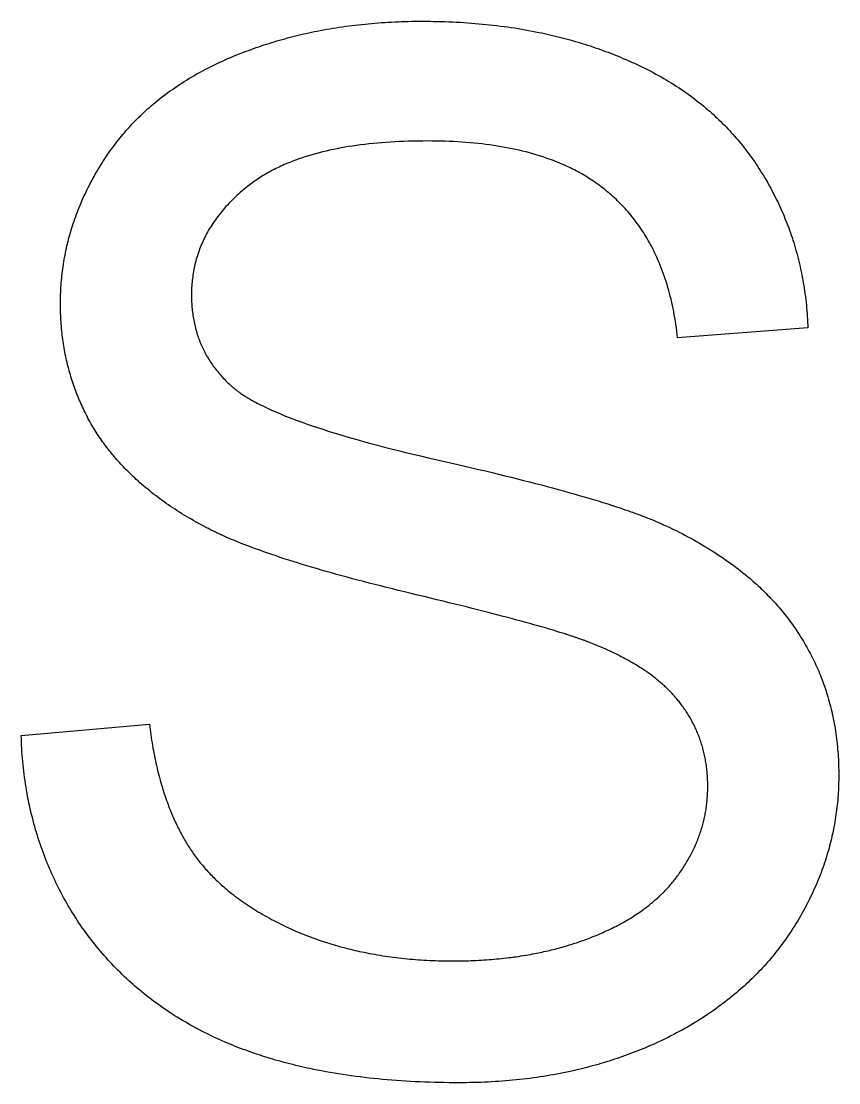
# Model space of a CAD drawing. Extents: x -140 to 139, y -60 to 60.
# Drawn here: x 28.439 to 30.827, y -33.551 to -30.449 of the extents above; entities that cross this region are included whole.
import ezdxf

# ---------------------------------------------------------------- set-up
doc = ezdxf.new("R2010")
doc.units = 0
doc.layers.add('ENGRAVE', color=5, linetype='Continuous')

msp = doc.modelspace()

# ---------------------------------------------------------------- linework, layer by layer
at = {"layer": 'ENGRAVE', "color": 5}
for points in [[(29.0593, -30.5512), (29.0666, -30.5482), (29.0739, -30.5453), (29.0813, -30.5424), (29.0886, -30.5395), (29.096, -30.5367), (29.1034, -30.5339), (29.1108, -30.5312), (29.1182, -30.5286), (29.1257, -30.5259), (29.1332, -30.5233), (29.1407, -30.5208), (29.1482, -30.5183), (29.1558, -30.5159), (29.1634, -30.5135), (29.171, -30.5111), (29.1786, -30.5088), (29.1863, -30.5065), (29.194, -30.5043), (29.2017, -30.5021), (29.2094, -30.4999), (29.2171, -30.4978), (29.2249, -30.4958), (29.2327, -30.4938), (29.2405, -30.4918), (29.2484, -30.4899), (29.2563, -30.488), (29.2642, -30.4861), (29.2721, -30.4844), (29.2798, -30.4827), (29.2876, -30.481), (29.2956, -30.4793), (29.304, -30.4776), (29.3127, -30.4759), (29.3218, -30.4742), (29.3311, -30.4725), (29.3405, -30.4709), (29.3498, -30.4693), (29.359, -30.4678), (29.3683, -30.4664), (29.3775, -30.465), (29.3868, -30.4637), (29.3962, -30.4625), (29.4056, -30.4612), (29.415, -30.4601), (29.4245, -30.459), (29.434, -30.458), (29.4435, -30.457), (29.453, -30.456), (29.4626, -30.4552), (29.4722, -30.4544), (29.4818, -30.4536), (29.4915, -30.4529), (29.5012, -30.4522), (29.5109, -30.4517), (29.5207, -30.4511), (29.5304, -30.4506), (29.5403, -30.4502), (29.5501, -30.4498), (29.56, -30.4495), (29.5699, -30.4493), (29.5798, -30.4491), (29.5898, -30.449), (29.5998, -30.4489), (29.6098, -30.4488)], [(29.6098, -30.4488), (29.6212, -30.4489), (29.6325, -30.449), (29.6438, -30.4492), (29.6551, -30.4493), (29.6663, -30.4496), (29.6774, -30.45), (29.6885, -30.4504), (29.6996, -30.4509), (29.7106, -30.4514), (29.7216, -30.452), (29.7325, -30.4527), (29.7434, -30.4534), (29.7542, -30.4542), (29.765, -30.4551), (29.7757, -30.456), (29.7864, -30.457), (29.797, -30.458), (29.8076, -30.4591), (29.8182, -30.4603), (29.8287, -30.4615), (29.8391, -30.4628), (29.8496, -30.4642), (29.8599, -30.4656), (29.8702, -30.4671), (29.8804, -30.4686), (29.8905, -30.4703), (29.9007, -30.4719), (29.911, -30.4737), (29.9213, -30.4756), (29.9316, -30.4775), (29.9416, -30.4794), (29.951, -30.4813), (29.9597, -30.4831), (29.9679, -30.4849), (29.9758, -30.4866), (29.9836, -30.4884), (29.9915, -30.4902), (29.9995, -30.4922), (30.0076, -30.4941), (30.0156, -30.4961), (30.0236, -30.4982), (30.0315, -30.5003), (30.0393, -30.5024), (30.0471, -30.5046), (30.0549, -30.5068), (30.0627, -30.5091), (30.0704, -30.5114), (30.0782, -30.5138), (30.0858, -30.5161), (30.0935, -30.5186), (30.1011, -30.5211), (30.1087, -30.5236), (30.1162, -30.5262), (30.1237, -30.5288), (30.1312, -30.5314), (30.1387, -30.5341), (30.1461, -30.5369), (30.1535, -30.5397), (30.1608, -30.5425), (30.1682, -30.5454), (30.1754, -30.5483), (30.1827, -30.5513), (30.1899, -30.5543), (30.1971, -30.5573)], [(28.6828, -30.852), (28.6867, -30.8462), (28.6905, -30.8405), (28.6944, -30.8347), (28.6983, -30.829), (28.7023, -30.8234), (28.7064, -30.8178), (28.7105, -30.8123), (28.7147, -30.8067), (28.7189, -30.8013), (28.7232, -30.7959), (28.7275, -30.7905), (28.7318, -30.7851), (28.7363, -30.7798), (28.7407, -30.7746), (28.7452, -30.7693), (28.7498, -30.7642), (28.7544, -30.759), (28.7591, -30.7539), (28.7638, -30.7489), (28.7686, -30.7439), (28.7734, -30.7389), (28.7783, -30.734), (28.7832, -30.7291), (28.7882, -30.7242), (28.7933, -30.7194), (28.7984, -30.7146), (28.8035, -30.7099), (28.8086, -30.7052), (28.8137, -30.7007), (28.8189, -30.6962), (28.8243, -30.6916), (28.8299, -30.6869), (28.8358, -30.682), (28.842, -30.677), (28.8484, -30.672), (28.8549, -30.667), (28.8614, -30.6621), (28.8679, -30.6573), (28.8744, -30.6526), (28.881, -30.6479), (28.8876, -30.6433), (28.8944, -30.6387), (28.9012, -30.6341), (28.9081, -30.6297), (28.915, -30.6252), (28.922, -30.6209), (28.9291, -30.6165), (28.9362, -30.6123), (28.9434, -30.608), (28.9507, -30.6039), (28.958, -30.5998), (28.9655, -30.5957), (28.9729, -30.5917), (28.9804, -30.5878), (28.988, -30.5839), (28.9957, -30.58), (29.0034, -30.5762), (29.0112, -30.5725), (29.0191, -30.5688), (29.027, -30.5652), (29.035, -30.5616), (29.0431, -30.5581), (29.0512, -30.5546), (29.0593, -30.5512)], [(30.1971, -30.5573), (30.2055, -30.5609), (30.2138, -30.5644), (30.222, -30.5681), (30.2303, -30.5717), (30.2384, -30.5755), (30.2464, -30.5793), (30.2544, -30.5831), (30.2624, -30.587), (30.2702, -30.591), (30.278, -30.595), (30.2857, -30.5991), (30.2934, -30.6033), (30.301, -30.6074), (30.3086, -30.6117), (30.316, -30.616), (30.3235, -30.6203), (30.3308, -30.6247), (30.3381, -30.6292), (30.3453, -30.6337), (30.3525, -30.6383), (30.3596, -30.6429), (30.3666, -30.6476), (30.3736, -30.6524), (30.3805, -30.6572), (30.3873, -30.662), (30.394, -30.6669), (30.4007, -30.6718), (30.4074, -30.6769), (30.4141, -30.6821), (30.4207, -30.6873), (30.4272, -30.6925), (30.4334, -30.6975), (30.4393, -30.7025), (30.4449, -30.7073), (30.4504, -30.7121), (30.4559, -30.7169), (30.4613, -30.7218), (30.4668, -30.7268), (30.4722, -30.7318), (30.4775, -30.7369), (30.4828, -30.7421), (30.4881, -30.7473), (30.4932, -30.7525), (30.4984, -30.7577), (30.5034, -30.763), (30.5085, -30.7684), (30.5134, -30.7738), (30.5184, -30.7792), (30.5232, -30.7847), (30.5281, -30.7903), (30.5328, -30.7958), (30.5375, -30.8015), (30.5422, -30.8071), (30.5468, -30.8128), (30.5514, -30.8186), (30.5559, -30.8244), (30.5603, -30.8302), (30.5647, -30.8361), (30.5691, -30.8421), (30.5734, -30.8481), (30.5776, -30.8541), (30.5818, -30.8602), (30.5859, -30.8663), (30.59, -30.8724)], [(29.6262, -30.7988), (29.6122, -30.7989), (29.5983, -30.7991), (29.5845, -30.7993), (29.5708, -30.7996), (29.5573, -30.8), (29.5439, -30.8006), (29.5308, -30.8013), (29.5177, -30.8021), (29.5049, -30.8029), (29.4921, -30.8039), (29.4796, -30.805), (29.4671, -30.8062), (29.4548, -30.8075), (29.4427, -30.8088), (29.4307, -30.8103), (29.4189, -30.8119), (29.4072, -30.8136), (29.3957, -30.8154), (29.3843, -30.8173), (29.3731, -30.8193), (29.362, -30.8214), (29.351, -30.8237), (29.3402, -30.826), (29.3297, -30.8284), (29.3194, -30.8308), (29.3092, -30.8334), (29.299, -30.8361), (29.2887, -30.8391), (29.2782, -30.8422), (29.2679, -30.8455), (29.2584, -30.8486), (29.2501, -30.8514), (29.2434, -30.8537), (29.2379, -30.8557), (29.2331, -30.8576), (29.2284, -30.8594), (29.2235, -30.8614), (29.2182, -30.8636), (29.2129, -30.8658), (29.2076, -30.868), (29.2024, -30.8703), (29.1974, -30.8726), (29.1925, -30.8749), (29.1876, -30.8772), (29.1828, -30.8796), (29.178, -30.882), (29.1732, -30.8845), (29.1685, -30.887), (29.1638, -30.8895), (29.1592, -30.8921), (29.1547, -30.8947), (29.1502, -30.8973), (29.1457, -30.9), (29.1413, -30.9027), (29.137, -30.9055), (29.1327, -30.9083), (29.1285, -30.9111), (29.1243, -30.9139), (29.1201, -30.9168), (29.1161, -30.9197), (29.1121, -30.9227), (29.1081, -30.9257), (29.1042, -30.9287), (29.1003, -30.9318)], [(30.148, -30.9441), (30.1436, -30.9405), (30.1391, -30.937), (30.1346, -30.9335), (30.1301, -30.93), (30.1255, -30.9266), (30.1209, -30.9232), (30.1161, -30.9199), (30.1114, -30.9166), (30.1065, -30.9134), (30.1017, -30.9102), (30.0967, -30.9071), (30.0918, -30.904), (30.0867, -30.9009), (30.0817, -30.8979), (30.0765, -30.895), (30.0713, -30.892), (30.0661, -30.8892), (30.0608, -30.8863), (30.0555, -30.8836), (30.0501, -30.8808), (30.0447, -30.8782), (30.0392, -30.8755), (30.0337, -30.8729), (30.028, -30.8703), (30.0222, -30.8678), (30.0163, -30.8653), (30.0106, -30.8629), (30.005, -30.8606), (29.9997, -30.8584), (29.9943, -30.8563), (29.9883, -30.854), (29.9812, -30.8515), (29.973, -30.8486), (29.9636, -30.8455), (29.9537, -30.8423), (29.9436, -30.8391), (29.9337, -30.8362), (29.9238, -30.8335), (29.914, -30.8309), (29.904, -30.8284), (29.8939, -30.826), (29.8836, -30.8237), (29.8731, -30.8215), (29.8626, -30.8194), (29.8519, -30.8174), (29.8411, -30.8155), (29.8302, -30.8137), (29.8191, -30.812), (29.808, -30.8104), (29.7967, -30.8089), (29.7853, -30.8075), (29.7738, -30.8062), (29.7621, -30.805), (29.7504, -30.8039), (29.7385, -30.8029), (29.7265, -30.8021), (29.7144, -30.8013), (29.7022, -30.8006), (29.6898, -30.8), (29.6773, -30.7996), (29.6647, -30.7993), (29.6519, -30.7991), (29.6391, -30.7989), (29.6262, -30.7988)], [(28.5539, -31.2756), (28.554, -31.2686), (28.5541, -31.2617), (28.5542, -31.2547), (28.5544, -31.2478), (28.5546, -31.2409), (28.555, -31.234), (28.5554, -31.2271), (28.5558, -31.2202), (28.5564, -31.2134), (28.5569, -31.2065), (28.5576, -31.1997), (28.5583, -31.1929), (28.559, -31.1861), (28.5599, -31.1793), (28.5607, -31.1725), (28.5617, -31.1658), (28.5627, -31.159), (28.5637, -31.1523), (28.5649, -31.1456), (28.5661, -31.1389), (28.5673, -31.1322), (28.5686, -31.1256), (28.57, -31.1189), (28.5714, -31.1123), (28.5729, -31.1056), (28.5745, -31.099), (28.5761, -31.0924), (28.5777, -31.0859), (28.5795, -31.0793), (28.5812, -31.0728), (28.5831, -31.0663), (28.585, -31.0597), (28.5871, -31.053), (28.5892, -31.0463), (28.5914, -31.0396), (28.5936, -31.0329), (28.5959, -31.0262), (28.5983, -31.0195), (28.6007, -31.0129), (28.6032, -31.0063), (28.6058, -30.9997), (28.6084, -30.9931), (28.6111, -30.9865), (28.6139, -30.9799), (28.6167, -30.9734), (28.6196, -30.9669), (28.6226, -30.9604), (28.6256, -30.9539), (28.6287, -30.9474), (28.6318, -30.9409), (28.635, -30.9344), (28.6383, -30.928), (28.6417, -30.9216), (28.6451, -30.9152), (28.6486, -30.9088), (28.6521, -30.9024), (28.6557, -30.8961), (28.6594, -30.8897), (28.6631, -30.8834), (28.6669, -30.8771), (28.6708, -30.8708), (28.6748, -30.8645), (28.6788, -30.8582), (28.6828, -30.852)], [(30.59, -30.8724), (30.5941, -30.8788), (30.5982, -30.8852), (30.6022, -30.8916), (30.6062, -30.898), (30.6101, -30.9045), (30.614, -30.9109), (30.6178, -30.9174), (30.6215, -30.924), (30.6251, -30.9305), (30.6288, -30.9371), (30.6323, -30.9437), (30.6358, -30.9504), (30.6392, -30.957), (30.6426, -30.9637), (30.6459, -30.9704), (30.6492, -30.9771), (30.6524, -30.9839), (30.6555, -30.9907), (30.6586, -30.9975), (30.6616, -31.0043), (30.6646, -31.0112), (30.6675, -31.0181), (30.6703, -31.025), (30.6731, -31.0319), (30.6759, -31.0389), (30.6785, -31.0459), (30.6812, -31.0529), (30.6837, -31.0599), (30.6862, -31.0669), (30.6886, -31.074), (30.691, -31.0811), (30.6933, -31.0884), (30.6957, -31.0958), (30.698, -31.1034), (30.7003, -31.1111), (30.7025, -31.1189), (30.7046, -31.1266), (30.7067, -31.1343), (30.7087, -31.1421), (30.7106, -31.1498), (30.7125, -31.1576), (30.7143, -31.1655), (30.716, -31.1733), (30.7177, -31.1812), (30.7193, -31.1892), (30.7209, -31.1971), (30.7223, -31.2051), (30.7237, -31.2131), (30.7251, -31.2211), (30.7264, -31.2292), (30.7276, -31.2373), (30.7287, -31.2454), (30.7298, -31.2536), (30.7308, -31.2618), (30.7318, -31.27), (30.7327, -31.2782), (30.7335, -31.2865), (30.7342, -31.2948), (30.7349, -31.3031), (30.7355, -31.3115), (30.7361, -31.3199), (30.7365, -31.3283), (30.737, -31.3367), (30.7374, -31.3452)], [(29.1003, -30.9318), (29.095, -30.9362), (29.0897, -30.9405), (29.0845, -30.9449), (29.0793, -30.9494), (29.0743, -30.9538), (29.0694, -30.9583), (29.0645, -30.9629), (29.0598, -30.9674), (29.0551, -30.972), (29.0506, -30.9767), (29.0461, -30.9813), (29.0417, -30.986), (29.0374, -30.9907), (29.0332, -30.9954), (29.0291, -31.0002), (29.0251, -31.005), (29.0211, -31.0099), (29.0173, -31.0147), (29.0135, -31.0196), (29.0098, -31.0245), (29.0063, -31.0295), (29.0028, -31.0345), (28.9994, -31.0395), (28.9961, -31.0445), (28.9928, -31.0496), (28.9897, -31.0547), (28.9867, -31.0598), (28.9837, -31.065), (28.9808, -31.0703), (28.978, -31.0756), (28.9753, -31.0809), (28.9728, -31.086), (28.9705, -31.0909), (28.9683, -31.0957), (28.9663, -31.1003), (28.9643, -31.105), (28.9624, -31.1098), (28.9605, -31.1146), (28.9587, -31.1195), (28.9569, -31.1245), (28.9553, -31.1294), (28.9537, -31.1343), (28.9522, -31.1393), (28.9507, -31.1443), (28.9493, -31.1493), (28.948, -31.1543), (28.9468, -31.1594), (28.9456, -31.1644), (28.9445, -31.1695), (28.9435, -31.1747), (28.9425, -31.1798), (28.9417, -31.185), (28.9408, -31.1902), (28.9401, -31.1954), (28.9394, -31.2007), (28.9388, -31.2059), (28.9383, -31.2112), (28.9378, -31.2166), (28.9374, -31.2219), (28.9371, -31.2273), (28.9369, -31.2327), (28.9368, -31.2381), (28.9366, -31.2435), (28.9366, -31.249)], [(30.3568, -31.3738), (30.3556, -31.364), (30.3544, -31.3543), (30.3531, -31.3446), (30.3518, -31.335), (30.3503, -31.3255), (30.3488, -31.3161), (30.3471, -31.3068), (30.3454, -31.2976), (30.3436, -31.2885), (30.3417, -31.2794), (30.3397, -31.2704), (30.3376, -31.2615), (30.3354, -31.2527), (30.3332, -31.244), (30.3308, -31.2353), (30.3284, -31.2268), (30.3259, -31.2183), (30.3233, -31.2099), (30.3206, -31.2016), (30.3178, -31.1933), (30.3149, -31.1852), (30.3119, -31.1771), (30.3089, -31.1691), (30.3057, -31.1613), (30.3025, -31.1535), (30.2992, -31.1458), (30.2958, -31.1382), (30.2923, -31.1305), (30.2885, -31.1228), (30.2848, -31.1152), (30.281, -31.1079), (30.2774, -31.1011), (30.274, -31.0949), (30.2708, -31.0892), (30.2676, -31.0838), (30.2644, -31.0785), (30.2611, -31.0731), (30.2577, -31.0676), (30.2541, -31.0621), (30.2505, -31.0567), (30.2469, -31.0513), (30.2432, -31.0461), (30.2395, -31.0409), (30.2357, -31.0357), (30.2319, -31.0307), (30.228, -31.0256), (30.224, -31.0206), (30.22, -31.0157), (30.2159, -31.0108), (30.2118, -31.006), (30.2076, -31.0012), (30.2034, -30.9965), (30.1991, -30.9918), (30.1947, -30.9872), (30.1903, -30.9827), (30.1858, -30.9782), (30.1813, -30.9737), (30.1767, -30.9693), (30.1721, -30.965), (30.1674, -30.9607), (30.1626, -30.9565), (30.1578, -30.9523), (30.1529, -30.9482), (30.148, -30.9441)], [(28.9366, -31.249), (28.9366, -31.2541), (28.9367, -31.2592), (28.9369, -31.2642), (28.937, -31.2693), (28.9373, -31.2743), (28.9376, -31.2793), (28.938, -31.2842), (28.9384, -31.2891), (28.9389, -31.294), (28.9395, -31.2989), (28.9401, -31.3037), (28.9408, -31.3085), (28.9415, -31.3133), (28.9423, -31.318), (28.9432, -31.3227), (28.9441, -31.3274), (28.9451, -31.3321), (28.9461, -31.3367), (28.9472, -31.3413), (28.9483, -31.3459), (28.9495, -31.3504), (28.9508, -31.3549), (28.9521, -31.3594), (28.9535, -31.3639), (28.9549, -31.3683), (28.9564, -31.3727), (28.958, -31.377), (28.9596, -31.3814), (28.9613, -31.3857), (28.963, -31.39), (28.9648, -31.3943), (28.9667, -31.3985), (28.9685, -31.4026), (28.9704, -31.4066), (28.9724, -31.4106), (28.9744, -31.4145), (28.9765, -31.4185), (28.9786, -31.4224), (28.9808, -31.4263), (28.983, -31.4302), (28.9853, -31.434), (28.9877, -31.4379), (28.9901, -31.4417), (28.9925, -31.4454), (28.995, -31.4492), (28.9976, -31.4529), (29.0002, -31.4565), (29.0029, -31.4602), (29.0056, -31.4638), (29.0084, -31.4674), (29.0112, -31.471), (29.0141, -31.4746), (29.0171, -31.4781), (29.0201, -31.4816), (29.0232, -31.485), (29.0263, -31.4885), (29.0294, -31.4919), (29.0327, -31.4953), (29.036, -31.4986), (29.0393, -31.502), (29.0427, -31.5052), (29.0462, -31.5085), (29.0497, -31.5118), (29.0532, -31.515)], [(28.6583, -31.6501), (28.6551, -31.6449), (28.652, -31.6398), (28.6489, -31.6346), (28.6459, -31.6294), (28.6429, -31.6242), (28.64, -31.619), (28.6371, -31.6137), (28.6343, -31.6085), (28.6315, -31.6032), (28.6288, -31.5979), (28.6261, -31.5926), (28.6235, -31.5872), (28.6209, -31.5819), (28.6184, -31.5765), (28.6159, -31.5711), (28.6135, -31.5657), (28.6111, -31.5603), (28.6088, -31.5549), (28.6065, -31.5494), (28.6042, -31.5439), (28.602, -31.5384), (28.5999, -31.5329), (28.5978, -31.5274), (28.5958, -31.5218), (28.5938, -31.5162), (28.5918, -31.5106), (28.5899, -31.505), (28.5881, -31.4994), (28.5863, -31.4938), (28.5845, -31.4882), (28.5828, -31.4825), (28.5812, -31.4767), (28.5795, -31.4708), (28.5779, -31.4648), (28.5763, -31.4588), (28.5748, -31.4527), (28.5733, -31.4466), (28.5719, -31.4405), (28.5705, -31.4345), (28.5692, -31.4284), (28.568, -31.4222), (28.5668, -31.4161), (28.5656, -31.4099), (28.5645, -31.4037), (28.5635, -31.3975), (28.5625, -31.3912), (28.5616, -31.385), (28.5607, -31.3787), (28.5599, -31.3724), (28.5591, -31.3661), (28.5584, -31.3598), (28.5577, -31.3534), (28.5571, -31.347), (28.5566, -31.3406), (28.556, -31.3342), (28.5556, -31.3278), (28.5552, -31.3213), (28.5548, -31.3148), (28.5545, -31.3084), (28.5543, -31.3018), (28.5541, -31.2953), (28.554, -31.2887), (28.554, -31.2822), (28.5539, -31.2756)], [(30.7374, -31.3452), (30.3568, -31.3738)], [(29.0532, -31.515), (29.055, -31.5166), (29.0567, -31.5181), (29.0585, -31.5197), (29.0604, -31.5212), (29.0622, -31.5228), (29.0642, -31.5243), (29.0662, -31.5259), (29.0682, -31.5275), (29.0702, -31.529), (29.0723, -31.5306), (29.0745, -31.5321), (29.0766, -31.5337), (29.0788, -31.5353), (29.0811, -31.5368), (29.0834, -31.5384), (29.0857, -31.54), (29.0881, -31.5415), (29.0906, -31.5431), (29.0931, -31.5447), (29.0955, -31.5462), (29.098, -31.5478), (29.1005, -31.5493), (29.1031, -31.5509), (29.1059, -31.5525), (29.109, -31.5542), (29.112, -31.5559), (29.1148, -31.5575), (29.117, -31.5588), (29.1187, -31.5598), (29.1206, -31.5608), (29.1236, -31.5625), (29.1287, -31.5651), (29.1367, -31.5691), (29.1469, -31.5741), (29.1585, -31.5797), (29.1706, -31.5853), (29.1826, -31.5907), (29.1946, -31.5957), (29.2067, -31.6007), (29.2192, -31.6056), (29.2322, -31.6106), (29.2458, -31.6157), (29.2599, -31.6209), (29.2744, -31.6261), (29.2893, -31.6312), (29.3046, -31.6363), (29.3202, -31.6415), (29.3363, -31.6466), (29.3528, -31.6517), (29.3698, -31.6569), (29.3871, -31.6621), (29.4049, -31.6672), (29.4231, -31.6724), (29.4417, -31.6776), (29.4608, -31.6828), (29.4802, -31.688), (29.5, -31.6932), (29.5202, -31.6984), (29.5409, -31.7037), (29.5621, -31.7089), (29.5838, -31.7141), (29.6059, -31.7194), (29.6283, -31.7246), (29.6508, -31.7299)], [(28.9795, -31.9284), (28.9722, -31.9245), (28.9649, -31.9205), (28.9576, -31.9166), (28.9504, -31.9126), (28.9433, -31.9086), (28.9362, -31.9045), (28.9292, -31.9004), (28.9223, -31.8963), (28.9155, -31.8922), (28.9087, -31.888), (28.9019, -31.8838), (28.8952, -31.8795), (28.8886, -31.8752), (28.8821, -31.8709), (28.8756, -31.8666), (28.8692, -31.8622), (28.8629, -31.8578), (28.8566, -31.8534), (28.8504, -31.8489), (28.8442, -31.8444), (28.8381, -31.8399), (28.8321, -31.8353), (28.8261, -31.8307), (28.8202, -31.8261), (28.8145, -31.8215), (28.8087, -31.8168), (28.803, -31.8121), (28.7973, -31.8073), (28.7916, -31.8023), (28.7859, -31.7974), (28.7805, -31.7925), (28.7754, -31.7879), (28.7708, -31.7837), (28.7665, -31.7797), (28.7624, -31.7758), (28.7584, -31.7719), (28.7543, -31.7679), (28.7502, -31.7638), (28.7461, -31.7597), (28.742, -31.7555), (28.738, -31.7513), (28.7341, -31.7471), (28.7302, -31.743), (28.7264, -31.7387), (28.7226, -31.7345), (28.7188, -31.7303), (28.7151, -31.726), (28.7114, -31.7217), (28.7077, -31.7174), (28.7041, -31.713), (28.7006, -31.7087), (28.6971, -31.7043), (28.6936, -31.6999), (28.6902, -31.6955), (28.6868, -31.691), (28.6835, -31.6865), (28.6802, -31.6821), (28.6769, -31.6776), (28.6737, -31.673), (28.6705, -31.6685), (28.6674, -31.6639), (28.6643, -31.6593), (28.6613, -31.6547), (28.6583, -31.6501)], [(29.6508, -31.7299), (29.6721, -31.7347), (29.6933, -31.7395), (29.7143, -31.7443), (29.735, -31.7491), (29.7554, -31.7538), (29.7754, -31.7585), (29.7951, -31.7632), (29.8145, -31.7678), (29.8335, -31.7724), (29.8523, -31.777), (29.8708, -31.7816), (29.889, -31.7861), (29.9069, -31.7907), (29.9245, -31.7952), (29.9417, -31.7996), (29.9587, -31.8041), (29.9753, -31.8085), (29.9916, -31.8128), (30.0077, -31.8172), (30.0235, -31.8215), (30.039, -31.8259), (30.0542, -31.8302), (30.069, -31.8344), (30.0834, -31.8386), (30.0973, -31.8427), (30.1109, -31.8468), (30.1245, -31.8509), (30.1384, -31.8552), (30.1526, -31.8597), (30.1663, -31.8641), (30.1786, -31.8681), (30.1886, -31.8714), (30.1956, -31.8738), (30.2003, -31.8754), (30.2039, -31.8766), (30.2072, -31.8778), (30.2111, -31.8791), (30.2156, -31.8807), (30.2203, -31.8824), (30.225, -31.884), (30.2295, -31.8856), (30.2338, -31.8872), (30.238, -31.8887), (30.2421, -31.8902), (30.2462, -31.8917), (30.2503, -31.8933), (30.2544, -31.8948), (30.2584, -31.8963), (30.2623, -31.8979), (30.2662, -31.8994), (30.2701, -31.9009), (30.2739, -31.9024), (30.2777, -31.9039), (30.2814, -31.9054), (30.285, -31.9069), (30.2886, -31.9084), (30.2922, -31.9099), (30.2957, -31.9114), (30.2992, -31.9129), (30.3026, -31.9143), (30.306, -31.9158), (30.3093, -31.9173), (30.3126, -31.9187), (30.3158, -31.9202)], [(30.3158, -31.9202), (30.3249, -31.9245), (30.334, -31.9288), (30.343, -31.9331), (30.352, -31.9375), (30.3608, -31.9419), (30.3696, -31.9464), (30.3782, -31.9509), (30.3868, -31.9555), (30.3953, -31.96), (30.4037, -31.9647), (30.412, -31.9693), (30.4203, -31.9741), (30.4284, -31.9788), (30.4365, -31.9836), (30.4445, -31.9884), (30.4524, -31.9933), (30.4602, -31.9982), (30.4679, -32.0032), (30.4755, -32.0082), (30.4831, -32.0132), (30.4906, -32.0183), (30.498, -32.0234), (30.5053, -32.0286), (30.5125, -32.0338), (30.5196, -32.0389), (30.5265, -32.0442), (30.5335, -32.0495), (30.5405, -32.0549), (30.5475, -32.0606), (30.5545, -32.0662), (30.5611, -32.0716), (30.5672, -32.0768), (30.5727, -32.0815), (30.5777, -32.0858), (30.5824, -32.09), (30.587, -32.0942), (30.5917, -32.0985), (30.5964, -32.103), (30.6012, -32.1075), (30.606, -32.112), (30.6106, -32.1166), (30.6152, -32.1211), (30.6197, -32.1257), (30.6241, -32.1302), (30.6285, -32.1348), (30.6329, -32.1395), (30.6372, -32.1441), (30.6414, -32.1488), (30.6457, -32.1535), (30.6498, -32.1583), (30.6539, -32.163), (30.658, -32.1678), (30.662, -32.1726), (30.6659, -32.1775), (30.6698, -32.1823), (30.6737, -32.1872), (30.6775, -32.1921), (30.6812, -32.197), (30.6849, -32.202), (30.6885, -32.207), (30.6921, -32.212), (30.6956, -32.217), (30.6991, -32.2221), (30.7026, -32.2271)], [(29.5587, -32.1166), (29.541, -32.1123), (29.5234, -32.108), (29.506, -32.1037), (29.4888, -32.0993), (29.4719, -32.095), (29.4553, -32.0908), (29.4389, -32.0865), (29.4227, -32.0822), (29.4068, -32.078), (29.3911, -32.0737), (29.3756, -32.0695), (29.3603, -32.0653), (29.3453, -32.0611), (29.3305, -32.0569), (29.316, -32.0527), (29.3016, -32.0485), (29.2876, -32.0444), (29.2737, -32.0403), (29.2601, -32.0361), (29.2467, -32.032), (29.2335, -32.0278), (29.2205, -32.0237), (29.2078, -32.0196), (29.1955, -32.0156), (29.1835, -32.0116), (29.1718, -32.0077), (29.16, -32.0036), (29.148, -31.9994), (29.1358, -31.995), (29.1239, -31.9907), (29.1131, -31.9867), (29.1042, -31.9834), (29.0978, -31.981), (29.0932, -31.9792), (29.0895, -31.9778), (29.0861, -31.9764), (29.0822, -31.9748), (29.0778, -31.9731), (29.0733, -31.9713), (29.0687, -31.9694), (29.0643, -31.9676), (29.0601, -31.9659), (29.0561, -31.9642), (29.052, -31.9625), (29.048, -31.9608), (29.044, -31.9591), (29.04, -31.9573), (29.0361, -31.9556), (29.0322, -31.9539), (29.0284, -31.9522), (29.0246, -31.9505), (29.0209, -31.9487), (29.0172, -31.947), (29.0135, -31.9453), (29.0099, -31.9436), (29.0064, -31.9419), (29.0028, -31.9402), (28.9994, -31.9385), (28.996, -31.9368), (28.9926, -31.9351), (28.9893, -31.9334), (28.986, -31.9318), (28.9828, -31.9301), (28.9795, -31.9284)], [(30.0928, -32.2619), (30.091, -32.2612), (30.0892, -32.2605), (30.0873, -32.2598), (30.0855, -32.2591), (30.0836, -32.2584), (30.0816, -32.2577), (30.0797, -32.257), (30.0777, -32.2563), (30.0756, -32.2555), (30.0736, -32.2548), (30.0715, -32.254), (30.0694, -32.2533), (30.0672, -32.2525), (30.065, -32.2518), (30.0628, -32.251), (30.0606, -32.2502), (30.0583, -32.2495), (30.0559, -32.2487), (30.0536, -32.2479), (30.0513, -32.2471), (30.0489, -32.2463), (30.0466, -32.2455), (30.0441, -32.2447), (30.0415, -32.2439), (30.0386, -32.243), (30.0358, -32.242), (30.0332, -32.2412), (30.0312, -32.2405), (30.0296, -32.24), (30.0279, -32.2395), (30.0251, -32.2386), (30.0204, -32.2371), (30.0129, -32.2349), (30.0034, -32.232), (29.9927, -32.2287), (29.9814, -32.2254), (29.9704, -32.2221), (29.9595, -32.219), (29.9485, -32.2158), (29.9371, -32.2127), (29.9254, -32.2094), (29.9131, -32.206), (29.9005, -32.2025), (29.8875, -32.199), (29.8742, -32.1954), (29.8606, -32.1918), (29.8467, -32.1881), (29.8325, -32.1844), (29.8179, -32.1806), (29.803, -32.1768), (29.7877, -32.1728), (29.7721, -32.1689), (29.7561, -32.1648), (29.7398, -32.1607), (29.7232, -32.1566), (29.7063, -32.1524), (29.6891, -32.1481), (29.6715, -32.1438), (29.6535, -32.1394), (29.6352, -32.135), (29.6164, -32.1305), (29.5973, -32.1259), (29.5781, -32.1213), (29.5587, -32.1166)], [(30.7026, -32.2271), (30.7063, -32.2327), (30.7099, -32.2383), (30.7135, -32.2438), (30.7171, -32.2494), (30.7206, -32.2551), (30.724, -32.2607), (30.7274, -32.2664), (30.7307, -32.2721), (30.734, -32.2779), (30.7372, -32.2836), (30.7404, -32.2894), (30.7435, -32.2952), (30.7465, -32.3011), (30.7495, -32.3069), (30.7524, -32.3128), (30.7553, -32.3188), (30.7581, -32.3247), (30.7609, -32.3307), (30.7636, -32.3367), (30.7662, -32.3427), (30.7688, -32.3487), (30.7713, -32.3548), (30.7738, -32.3609), (30.7762, -32.367), (30.7786, -32.3732), (30.7809, -32.3794), (30.7832, -32.3856), (30.7854, -32.3918), (30.7875, -32.398), (30.7896, -32.4042), (30.7916, -32.4105), (30.7936, -32.417), (30.7956, -32.4237), (30.7976, -32.4306), (30.7996, -32.4377), (30.8015, -32.4447), (30.8034, -32.4518), (30.8051, -32.4589), (30.8068, -32.4659), (30.8084, -32.473), (30.81, -32.4801), (30.8114, -32.4873), (30.8129, -32.4945), (30.8142, -32.5018), (30.8155, -32.509), (30.8167, -32.5163), (30.8179, -32.5236), (30.819, -32.531), (30.82, -32.5384), (30.821, -32.5458), (30.8218, -32.5532), (30.8227, -32.5607), (30.8234, -32.5682), (30.8241, -32.5758), (30.8247, -32.5833), (30.8253, -32.5909), (30.8258, -32.5986), (30.8262, -32.6062), (30.8266, -32.6139), (30.8269, -32.6216), (30.8271, -32.6294), (30.8272, -32.6372), (30.8273, -32.645), (30.8274, -32.6528)], [(30.3629, -32.44), (30.3608, -32.4373), (30.3587, -32.4347), (30.3566, -32.432), (30.3544, -32.4294), (30.3523, -32.4268), (30.35, -32.4242), (30.3478, -32.4216), (30.3455, -32.419), (30.3431, -32.4165), (30.3408, -32.4139), (30.3384, -32.4114), (30.3359, -32.4088), (30.3335, -32.4063), (30.331, -32.4038), (30.3285, -32.4013), (30.3259, -32.3988), (30.3233, -32.3963), (30.3207, -32.3938), (30.318, -32.3914), (30.3153, -32.3889), (30.3126, -32.3865), (30.3099, -32.3841), (30.3071, -32.3817), (30.3042, -32.3793), (30.3013, -32.3768), (30.2983, -32.3744), (30.2954, -32.372), (30.2926, -32.3698), (30.2898, -32.3676), (30.2871, -32.3654), (30.284, -32.3631), (30.2804, -32.3604), (30.2762, -32.3573), (30.2714, -32.3539), (30.2663, -32.3503), (30.2611, -32.3467), (30.256, -32.3433), (30.2509, -32.3399), (30.2458, -32.3367), (30.2407, -32.3335), (30.2354, -32.3302), (30.23, -32.327), (30.2246, -32.3238), (30.219, -32.3206), (30.2134, -32.3174), (30.2077, -32.3142), (30.202, -32.3111), (30.1962, -32.308), (30.1903, -32.305), (30.1843, -32.3019), (30.1782, -32.2989), (30.1721, -32.2959), (30.1659, -32.293), (30.1596, -32.29), (30.1533, -32.2871), (30.1469, -32.2842), (30.1404, -32.2813), (30.1338, -32.2785), (30.1272, -32.2757), (30.1204, -32.2729), (30.1136, -32.2701), (30.1067, -32.2674), (30.0997, -32.2647), (30.0928, -32.2619)], [(30.4447, -32.6855), (30.4447, -32.681), (30.4446, -32.6765), (30.4445, -32.672), (30.4444, -32.6675), (30.4442, -32.663), (30.444, -32.6586), (30.4437, -32.6542), (30.4434, -32.6497), (30.443, -32.6454), (30.4426, -32.641), (30.4422, -32.6366), (30.4417, -32.6323), (30.4412, -32.628), (30.4406, -32.6237), (30.44, -32.6194), (30.4393, -32.6152), (30.4386, -32.6109), (30.4379, -32.6067), (30.4371, -32.6025), (30.4362, -32.5984), (30.4354, -32.5942), (30.4345, -32.5901), (30.4335, -32.5859), (30.4325, -32.5818), (30.4315, -32.5778), (30.4304, -32.5737), (30.4293, -32.5697), (30.4281, -32.5656), (30.4269, -32.5616), (30.4256, -32.5576), (30.4243, -32.5536), (30.423, -32.5497), (30.4217, -32.546), (30.4203, -32.5423), (30.419, -32.5387), (30.4176, -32.5351), (30.4161, -32.5314), (30.4147, -32.5278), (30.4131, -32.5242), (30.4116, -32.5207), (30.41, -32.5171), (30.4083, -32.5136), (30.4067, -32.51), (30.405, -32.5065), (30.4032, -32.503), (30.4014, -32.4996), (30.3996, -32.4961), (30.3977, -32.4927), (30.3958, -32.4893), (30.3939, -32.4859), (30.3919, -32.4825), (30.3899, -32.4791), (30.3879, -32.4757), (30.3858, -32.4724), (30.3837, -32.4691), (30.3815, -32.4658), (30.3793, -32.4625), (30.3771, -32.4592), (30.3748, -32.456), (30.3725, -32.4527), (30.3701, -32.4495), (30.3677, -32.4463), (30.3653, -32.4432), (30.3629, -32.44)], [(28.4393, -32.5362), (28.8138, -32.5034)], [(28.8138, -32.5034), (28.8148, -32.5113), (28.8158, -32.5192), (28.8168, -32.527), (28.8179, -32.5348), (28.819, -32.5426), (28.8202, -32.5502), (28.8214, -32.5579), (28.8227, -32.5655), (28.824, -32.573), (28.8254, -32.5805), (28.8267, -32.5879), (28.8282, -32.5953), (28.8297, -32.6026), (28.8312, -32.6099), (28.8328, -32.6171), (28.8344, -32.6243), (28.836, -32.6314), (28.8377, -32.6385), (28.8395, -32.6455), (28.8413, -32.6525), (28.8431, -32.6595), (28.845, -32.6664), (28.8469, -32.6732), (28.8489, -32.68), (28.8508, -32.6866), (28.8529, -32.6933), (28.8549, -32.6999), (28.8571, -32.7066), (28.8594, -32.7134), (28.8617, -32.7201), (28.864, -32.7265), (28.8661, -32.7324), (28.8681, -32.7378), (28.8699, -32.7426), (28.8717, -32.7472), (28.8735, -32.7518), (28.8753, -32.7564), (28.8773, -32.7611), (28.8792, -32.7659), (28.8813, -32.7706), (28.8833, -32.7753), (28.8853, -32.7799), (28.8874, -32.7845), (28.8894, -32.789), (28.8916, -32.7935), (28.8937, -32.798), (28.8959, -32.8025), (28.898, -32.8069), (28.9003, -32.8113), (28.9025, -32.8157), (28.9048, -32.82), (28.9071, -32.8243), (28.9094, -32.8286), (28.9117, -32.8329), (28.9141, -32.8371), (28.9165, -32.8413), (28.9189, -32.8455), (28.9213, -32.8496), (28.9238, -32.8537), (28.9263, -32.8578), (28.9289, -32.8618), (28.9314, -32.8658), (28.934, -32.8698), (28.9366, -32.8738)], [(28.603, -33.0764), (28.5984, -33.0691), (28.5937, -33.0617), (28.5891, -33.0544), (28.5846, -33.047), (28.5802, -33.0396), (28.5758, -33.0322), (28.5715, -33.0247), (28.5673, -33.0172), (28.5632, -33.0097), (28.5591, -33.0021), (28.5551, -32.9945), (28.5511, -32.9869), (28.5472, -32.9793), (28.5434, -32.9716), (28.5397, -32.9639), (28.536, -32.9562), (28.5324, -32.9484), (28.5289, -32.9407), (28.5254, -32.9328), (28.522, -32.925), (28.5187, -32.9171), (28.5154, -32.9093), (28.5122, -32.9013), (28.5091, -32.8934), (28.506, -32.8854), (28.503, -32.8773), (28.5001, -32.8693), (28.4972, -32.8613), (28.4945, -32.8532), (28.4918, -32.8452), (28.4891, -32.837), (28.4865, -32.8287), (28.4839, -32.8202), (28.4813, -32.8115), (28.4788, -32.8027), (28.4763, -32.7939), (28.474, -32.7851), (28.4717, -32.7763), (28.4695, -32.7675), (28.4674, -32.7586), (28.4654, -32.7497), (28.4634, -32.7408), (28.4615, -32.7318), (28.4597, -32.7228), (28.458, -32.7138), (28.4563, -32.7047), (28.4547, -32.6956), (28.4532, -32.6865), (28.4518, -32.6773), (28.4504, -32.6681), (28.4491, -32.6589), (28.4479, -32.6497), (28.4468, -32.6404), (28.4457, -32.6311), (28.4447, -32.6217), (28.4438, -32.6123), (28.443, -32.6029), (28.4422, -32.5935), (28.4415, -32.584), (28.4409, -32.5745), (28.4404, -32.5649), (28.44, -32.5554), (28.4396, -32.5458), (28.4393, -32.5362)], [(30.8274, -32.6528), (30.8273, -32.6601), (30.8272, -32.6673), (30.8271, -32.6746), (30.8269, -32.6818), (30.8266, -32.689), (30.8263, -32.6962), (30.8259, -32.7034), (30.8254, -32.7106), (30.8249, -32.7178), (30.8243, -32.7249), (30.8236, -32.7321), (30.8229, -32.7392), (30.8221, -32.7463), (30.8212, -32.7534), (30.8203, -32.7605), (30.8193, -32.7676), (30.8183, -32.7747), (30.8172, -32.7817), (30.816, -32.7888), (30.8148, -32.7958), (30.8135, -32.8028), (30.8121, -32.8098), (30.8107, -32.8168), (30.8092, -32.8238), (30.8076, -32.8308), (30.806, -32.8378), (30.8044, -32.8447), (30.8026, -32.8516), (30.8008, -32.8585), (30.799, -32.8654), (30.7971, -32.8723), (30.795, -32.8793), (30.7929, -32.8864), (30.7906, -32.8937), (30.7883, -32.901), (30.7859, -32.9083), (30.7834, -32.9155), (30.7809, -32.9227), (30.7783, -32.9299), (30.7756, -32.937), (30.7729, -32.9442), (30.7701, -32.9513), (30.7672, -32.9585), (30.7643, -32.9656), (30.7612, -32.9727), (30.7581, -32.9798), (30.755, -32.9868), (30.7517, -32.9939), (30.7484, -33.001), (30.745, -33.008), (30.7416, -33.015), (30.7381, -33.022), (30.7345, -33.029), (30.7308, -33.036), (30.7271, -33.043), (30.7233, -33.0499), (30.7194, -33.0569), (30.7155, -33.0638), (30.7115, -33.0707), (30.7074, -33.0776), (30.7032, -33.0845), (30.6989, -33.0913), (30.6946, -33.0982), (30.6903, -33.105)], [(30.3588, -32.9434), (30.3615, -32.9396), (30.3642, -32.9357), (30.3668, -32.9319), (30.3695, -32.9281), (30.372, -32.9242), (30.3745, -32.9204), (30.377, -32.9165), (30.3794, -32.9126), (30.3818, -32.9087), (30.3841, -32.9048), (30.3864, -32.9009), (30.3887, -32.897), (30.3909, -32.893), (30.393, -32.8891), (30.3952, -32.8851), (30.3972, -32.8812), (30.3993, -32.8772), (30.4012, -32.8732), (30.4032, -32.8692), (30.4051, -32.8652), (30.4069, -32.8612), (30.4087, -32.8571), (30.4105, -32.8531), (30.4122, -32.849), (30.4139, -32.845), (30.4155, -32.8409), (30.4171, -32.8368), (30.4186, -32.8327), (30.4201, -32.8286), (30.4216, -32.8244), (30.423, -32.8203), (30.4244, -32.8162), (30.4256, -32.8122), (30.4269, -32.8083), (30.428, -32.8044), (30.4291, -32.8004), (30.4302, -32.7965), (30.4313, -32.7925), (30.4323, -32.7885), (30.4333, -32.7845), (30.4342, -32.7805), (30.4351, -32.7764), (30.436, -32.7724), (30.4368, -32.7684), (30.4376, -32.7643), (30.4383, -32.7603), (30.439, -32.7562), (30.4397, -32.7521), (30.4403, -32.748), (30.4408, -32.7439), (30.4414, -32.7398), (30.4419, -32.7357), (30.4423, -32.7316), (30.4428, -32.7274), (30.4431, -32.7233), (30.4435, -32.7191), (30.4438, -32.715), (30.444, -32.7108), (30.4443, -32.7066), (30.4444, -32.7024), (30.4446, -32.6982), (30.4446, -32.694), (30.4447, -32.6898), (30.4447, -32.6855)], [(28.9366, -32.8738), (28.9393, -32.8777), (28.942, -32.8816), (28.9448, -32.8855), (28.9476, -32.8893), (28.9505, -32.8931), (28.9534, -32.8969), (28.9563, -32.9007), (28.9593, -32.9045), (28.9623, -32.9082), (28.9654, -32.912), (28.9685, -32.9157), (28.9716, -32.9193), (28.9748, -32.923), (28.978, -32.9267), (28.9813, -32.9303), (28.9846, -32.9339), (28.9879, -32.9375), (28.9913, -32.9411), (28.9947, -32.9446), (28.9982, -32.9481), (29.0017, -32.9516), (29.0052, -32.9551), (29.0088, -32.9586), (29.0124, -32.962), (29.0161, -32.9655), (29.0199, -32.9689), (29.0236, -32.9723), (29.0273, -32.9756), (29.0309, -32.9788), (29.0346, -32.982), (29.0385, -32.9853), (29.0428, -32.9889), (29.0476, -32.9928), (29.0528, -32.997), (29.0582, -33.0012), (29.0637, -33.0055), (29.0692, -33.0097), (29.0746, -33.0137), (29.0801, -33.0177), (29.0856, -33.0216), (29.0913, -33.0255), (29.097, -33.0294), (29.1028, -33.0333), (29.1086, -33.0372), (29.1146, -33.041), (29.1205, -33.0448), (29.1266, -33.0485), (29.1327, -33.0522), (29.1389, -33.0559), (29.1451, -33.0595), (29.1514, -33.0631), (29.1578, -33.0667), (29.1642, -33.0703), (29.1707, -33.0738), (29.1773, -33.0773), (29.184, -33.0807), (29.1906, -33.0841), (29.1974, -33.0875), (29.2042, -33.0909), (29.2112, -33.0942), (29.2182, -33.0974), (29.2252, -33.1007), (29.2323, -33.1039), (29.2394, -33.1071)], [(30.101, -33.1276), (30.107, -33.1251), (30.1131, -33.1227), (30.1191, -33.1203), (30.1251, -33.1178), (30.131, -33.1153), (30.1368, -33.1127), (30.1426, -33.1101), (30.1483, -33.1075), (30.154, -33.1049), (30.1596, -33.1022), (30.1651, -33.0995), (30.1706, -33.0967), (30.1761, -33.094), (30.1814, -33.0912), (30.1868, -33.0883), (30.192, -33.0855), (30.1973, -33.0826), (30.2024, -33.0797), (30.2075, -33.0767), (30.2126, -33.0737), (30.2176, -33.0707), (30.2225, -33.0677), (30.2274, -33.0646), (30.2322, -33.0615), (30.2369, -33.0584), (30.2416, -33.0553), (30.2462, -33.0521), (30.2509, -33.0488), (30.2556, -33.0454), (30.2603, -33.042), (30.2647, -33.0387), (30.2688, -33.0356), (30.2724, -33.0327), (30.2757, -33.0301), (30.2788, -33.0276), (30.2819, -33.0251), (30.285, -33.0225), (30.2881, -33.0198), (30.2913, -33.017), (30.2945, -33.0143), (30.2975, -33.0115), (30.3006, -33.0087), (30.3036, -33.006), (30.3065, -33.0032), (30.3094, -33.0004), (30.3123, -32.9975), (30.3152, -32.9947), (30.318, -32.9918), (30.3208, -32.9889), (30.3236, -32.986), (30.3263, -32.9831), (30.329, -32.9801), (30.3317, -32.9772), (30.3343, -32.9742), (30.3369, -32.9712), (30.3395, -32.9682), (30.342, -32.9651), (30.3445, -32.9621), (30.347, -32.959), (30.3494, -32.9559), (30.3518, -32.9528), (30.3541, -32.9497), (30.3565, -32.9465), (30.3588, -32.9434)], [(29.0348, -33.4325), (29.0261, -33.4286), (29.0174, -33.4247), (29.0088, -33.4208), (29.0002, -33.4168), (28.9917, -33.4127), (28.9832, -33.4086), (28.9748, -33.4044), (28.9665, -33.4001), (28.9583, -33.3958), (28.95, -33.3915), (28.9419, -33.387), (28.9338, -33.3825), (28.9258, -33.378), (28.9178, -33.3734), (28.9099, -33.3687), (28.9021, -33.3639), (28.8943, -33.3591), (28.8865, -33.3543), (28.8789, -33.3494), (28.8713, -33.3444), (28.8637, -33.3393), (28.8562, -33.3342), (28.8488, -33.3291), (28.8414, -33.3238), (28.8341, -33.3186), (28.8269, -33.3132), (28.8197, -33.3078), (28.8125, -33.3023), (28.8054, -33.2968), (28.7984, -33.2911), (28.7914, -33.2855), (28.7846, -33.2799), (28.778, -33.2743), (28.7715, -33.2687), (28.7652, -33.2631), (28.7589, -33.2575), (28.7526, -33.2518), (28.7464, -33.246), (28.7402, -33.2402), (28.734, -33.2343), (28.7279, -33.2283), (28.7219, -33.2223), (28.7159, -33.2163), (28.71, -33.2102), (28.7041, -33.204), (28.6983, -33.1978), (28.6926, -33.1915), (28.6869, -33.1852), (28.6812, -33.1788), (28.6756, -33.1724), (28.6701, -33.1659), (28.6646, -33.1593), (28.6592, -33.1527), (28.6538, -33.1461), (28.6485, -33.1393), (28.6432, -33.1326), (28.638, -33.1257), (28.6328, -33.1189), (28.6277, -33.1119), (28.6227, -33.1049), (28.6177, -33.0979), (28.6128, -33.0907), (28.6079, -33.0836), (28.603, -33.0764)], [(29.2394, -33.1071), (29.2454, -33.1096), (29.2514, -33.1121), (29.2574, -33.1146), (29.2634, -33.117), (29.2695, -33.1194), (29.2755, -33.1218), (29.2816, -33.1241), (29.2877, -33.1264), (29.2939, -33.1286), (29.3, -33.1308), (29.3062, -33.133), (29.3124, -33.1351), (29.3187, -33.1372), (29.3249, -33.1393), (29.3312, -33.1413), (29.3375, -33.1433), (29.3438, -33.1452), (29.3501, -33.1471), (29.3565, -33.149), (29.3628, -33.1508), (29.3692, -33.1526), (29.3756, -33.1544), (29.3821, -33.1561), (29.3885, -33.1578), (29.3951, -33.1595), (29.4016, -33.1611), (29.4081, -33.1627), (29.4146, -33.1642), (29.421, -33.1656), (29.4275, -33.1671), (29.4341, -33.1685), (29.441, -33.1699), (29.4484, -33.1714), (29.456, -33.1729), (29.4639, -33.1744), (29.4718, -33.1758), (29.4796, -33.1772), (29.4874, -33.1785), (29.4952, -33.1798), (29.503, -33.1809), (29.5108, -33.1821), (29.5187, -33.1832), (29.5267, -33.1843), (29.5347, -33.1853), (29.5427, -33.1862), (29.5507, -33.1871), (29.5587, -33.188), (29.5668, -33.1888), (29.5749, -33.1896), (29.583, -33.1903), (29.5912, -33.1909), (29.5994, -33.1916), (29.6076, -33.1921), (29.6158, -33.1926), (29.6241, -33.1931), (29.6324, -33.1935), (29.6407, -33.1939), (29.6491, -33.1942), (29.6575, -33.1945), (29.6659, -33.1947), (29.6744, -33.1948), (29.6829, -33.195), (29.6914, -33.195), (29.6999, -33.1951)], [(29.6999, -33.1951), (29.7076, -33.195), (29.7154, -33.195), (29.7231, -33.1949), (29.7308, -33.1948), (29.7385, -33.1946), (29.7461, -33.1944), (29.7537, -33.1941), (29.7612, -33.1938), (29.7687, -33.1935), (29.7762, -33.1931), (29.7837, -33.1927), (29.7911, -33.1922), (29.7985, -33.1917), (29.8059, -33.1912), (29.8133, -33.1906), (29.8206, -33.19), (29.8278, -33.1893), (29.8351, -33.1886), (29.8423, -33.1879), (29.8495, -33.1871), (29.8567, -33.1863), (29.8638, -33.1855), (29.8709, -33.1846), (29.8779, -33.1836), (29.8849, -33.1827), (29.8918, -33.1817), (29.8988, -33.1806), (29.9058, -33.1795), (29.9129, -33.1783), (29.92, -33.1771), (29.9268, -33.1759), (29.9332, -33.1747), (29.9392, -33.1736), (29.9447, -33.1725), (29.9501, -33.1714), (29.9554, -33.1703), (29.9608, -33.1692), (29.9662, -33.168), (29.9717, -33.1668), (29.9772, -33.1655), (29.9826, -33.1642), (29.988, -33.1629), (29.9934, -33.1616), (29.9987, -33.1603), (30.004, -33.1589), (30.0093, -33.1575), (30.0145, -33.156), (30.0198, -33.1546), (30.025, -33.1531), (30.0302, -33.1516), (30.0354, -33.15), (30.0406, -33.1485), (30.0457, -33.1469), (30.0509, -33.1453), (30.056, -33.1436), (30.0611, -33.1419), (30.0661, -33.1402), (30.0712, -33.1385), (30.0762, -33.1367), (30.0812, -33.135), (30.0861, -33.1331), (30.0911, -33.1313), (30.096, -33.1294), (30.101, -33.1276)], [(30.6903, -33.105), (30.6862, -33.1112), (30.6821, -33.1173), (30.678, -33.1234), (30.6738, -33.1295), (30.6695, -33.1355), (30.6652, -33.1415), (30.6609, -33.1474), (30.6564, -33.1533), (30.652, -33.1591), (30.6475, -33.1649), (30.6429, -33.1707), (30.6383, -33.1764), (30.6336, -33.1821), (30.6289, -33.1878), (30.6241, -33.1934), (30.6192, -33.199), (30.6144, -33.2045), (30.6094, -33.21), (30.6044, -33.2155), (30.5994, -33.2209), (30.5943, -33.2262), (30.5892, -33.2316), (30.584, -33.2369), (30.5787, -33.2421), (30.5734, -33.2474), (30.568, -33.2526), (30.5626, -33.2577), (30.5572, -33.2628), (30.5518, -33.2677), (30.5464, -33.2726), (30.5408, -33.2776), (30.5349, -33.2827), (30.5286, -33.2881), (30.5221, -33.2935), (30.5154, -33.2991), (30.5086, -33.3046), (30.5019, -33.3099), (30.4951, -33.3152), (30.4882, -33.3204), (30.4814, -33.3255), (30.4744, -33.3307), (30.4673, -33.3357), (30.4602, -33.3408), (30.453, -33.3457), (30.4458, -33.3507), (30.4384, -33.3555), (30.431, -33.3603), (30.4236, -33.3651), (30.4161, -33.3698), (30.4085, -33.3745), (30.4009, -33.3791), (30.3931, -33.3837), (30.3853, -33.3882), (30.3775, -33.3926), (30.3696, -33.3971), (30.3616, -33.4014), (30.3536, -33.4057), (30.3455, -33.41), (30.3373, -33.4142), (30.329, -33.4184), (30.3207, -33.4225), (30.3123, -33.4265), (30.3038, -33.4305), (30.2954, -33.4345)], [(29.7183, -33.5512), (29.7037, -33.5511), (29.6892, -33.551), (29.6748, -33.5508), (29.6604, -33.5505), (29.6461, -33.5502), (29.6319, -33.5498), (29.6179, -33.5493), (29.6039, -33.5487), (29.5899, -33.548), (29.5761, -33.5473), (29.5624, -33.5465), (29.5487, -33.5456), (29.5351, -33.5447), (29.5216, -33.5436), (29.5082, -33.5425), (29.4949, -33.5413), (29.4816, -33.5401), (29.4685, -33.5387), (29.4554, -33.5373), (29.4424, -33.5358), (29.4294, -33.5342), (29.4166, -33.5326), (29.4039, -33.5309), (29.3913, -33.5291), (29.3788, -33.5272), (29.3665, -33.5253), (29.3541, -33.5233), (29.3415, -33.5211), (29.3288, -33.5188), (29.3162, -33.5164), (29.3041, -33.5141), (29.2931, -33.5119), (29.2833, -33.5099), (29.2746, -33.508), (29.2663, -33.5062), (29.2582, -33.5043), (29.2499, -33.5023), (29.2413, -33.5003), (29.2327, -33.4982), (29.2241, -33.496), (29.2156, -33.4939), (29.2072, -33.4917), (29.1989, -33.4894), (29.1907, -33.4871), (29.1825, -33.4848), (29.1743, -33.4824), (29.1661, -33.48), (29.158, -33.4775), (29.15, -33.475), (29.142, -33.4725), (29.134, -33.4699), (29.1261, -33.4673), (29.1183, -33.4646), (29.1104, -33.4619), (29.1027, -33.4591), (29.0949, -33.4563), (29.0873, -33.4535), (29.0796, -33.4506), (29.072, -33.4477), (29.0645, -33.4447), (29.057, -33.4417), (29.0496, -33.4387), (29.0422, -33.4356), (29.0348, -33.4325)], [(30.2954, -33.4345), (30.2879, -33.4379), (30.2804, -33.4412), (30.2728, -33.4445), (30.2653, -33.4477), (30.2577, -33.4509), (30.2501, -33.454), (30.2425, -33.4571), (30.2348, -33.4601), (30.2271, -33.4631), (30.2194, -33.4661), (30.2116, -33.4689), (30.2038, -33.4718), (30.196, -33.4746), (30.1882, -33.4773), (30.1803, -33.48), (30.1724, -33.4826), (30.1645, -33.4852), (30.1565, -33.4877), (30.1486, -33.4902), (30.1406, -33.4926), (30.1326, -33.495), (30.1245, -33.4974), (30.1164, -33.4996), (30.1083, -33.5019), (30.1001, -33.5041), (30.0919, -33.5062), (30.0837, -33.5083), (30.0755, -33.5103), (30.0675, -33.5123), (30.0594, -33.5142), (30.0511, -33.5161), (30.0424, -33.518), (30.0331, -33.5199), (30.0236, -33.5219), (30.0138, -33.5239), (30.0039, -33.5258), (29.9941, -33.5276), (29.9843, -33.5293), (29.9746, -33.5309), (29.9648, -33.5325), (29.955, -33.534), (29.9451, -33.5355), (29.9352, -33.5369), (29.9252, -33.5382), (29.9152, -33.5395), (29.9051, -33.5407), (29.8951, -33.5418), (29.885, -33.5429), (29.8748, -33.5439), (29.8646, -33.5448), (29.8544, -33.5457), (29.8442, -33.5465), (29.8339, -33.5472), (29.8236, -33.5479), (29.8132, -33.5485), (29.8028, -33.5491), (29.7924, -33.5496), (29.7819, -33.55), (29.7714, -33.5504), (29.7608, -33.5506), (29.7502, -33.5508), (29.7396, -33.551), (29.7289, -33.5511), (29.7183, -33.5512)]]:
    msp.add_lwpolyline(points, dxfattribs=at)

doc.saveas('drawing.dxf')
